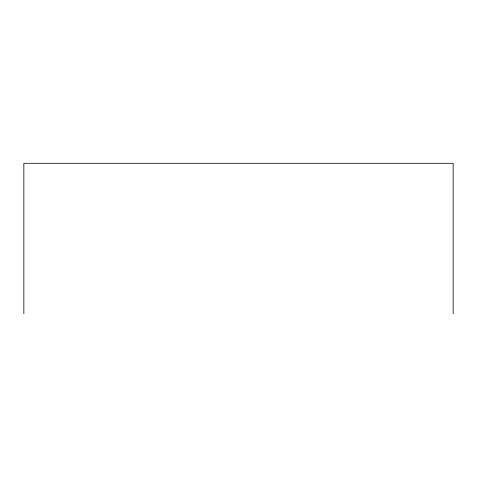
<?xml version="1.0" encoding="UTF-8"?>
<svg xmlns="http://www.w3.org/2000/svg" width="477" height="477" viewBox="0 0 477 477"><rect width="100%" height="100%" fill="white"/><g stroke="black" fill="none" stroke-linecap="round" stroke-linejoin="round"><path stroke-width="0.72" d="M453.15 313.699L453.15 163.301L23.85 163.301L23.85 313.699"/></g></svg>
